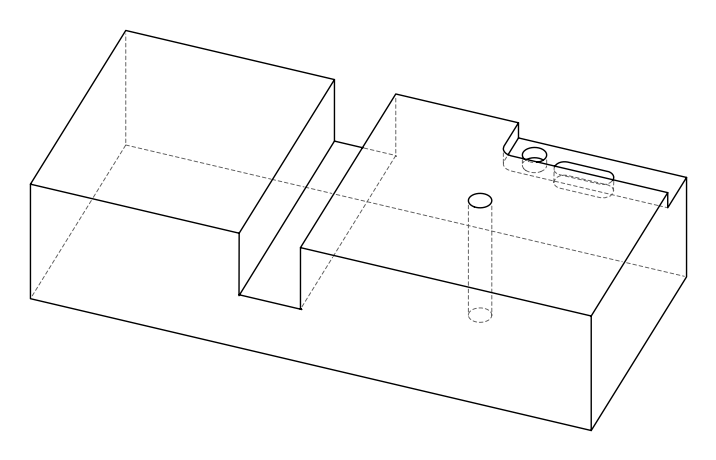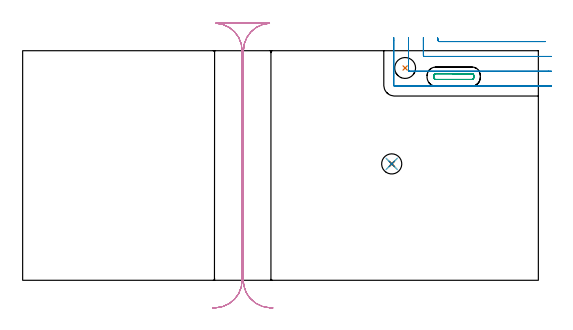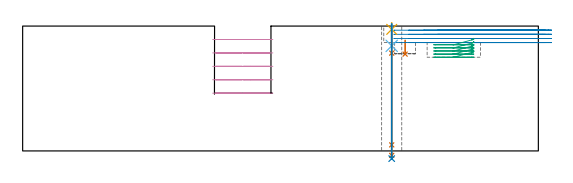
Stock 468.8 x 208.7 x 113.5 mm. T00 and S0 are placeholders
(PLAN: 8 operations, 7 tool changes, 15.5 min)
(1 INDEXABLE_INSERT_DRILL_BLIND_HOLE_FROM_SOLID | STEP1POCKET | NXT0302_009 | 0.05 min | 7153 mm3)
(2 MILL_CORNER_NOTCH_RECTANGULAR | CORNER_NOTCH_RECTANGULAR | UGT0201_100 | Follow Part, ap 4.5, ae 75% | 5.1 min | 82265 mm3)
(3 MILL_RECTANGULAR_POCKET | POCKET_RECTANGULAR_STRAIGHT | UGT0201_130 | Follow Part, ap 3, ae 75% | 1.28 min | 10378 mm3)
(4 MILL_RECTANGULAR_SLOT | SLOT_RECTANGULAR | UGT0201_005 | Follow Part, ap 12.5, ae 75% | 7.83 min | 652031 mm3)
(5 SPOT_DRILL | STEP1HOLE | NXT0321_9005460120000 | 0.05 min | 129 mm3)
(6 DRILL_BLIND_HOLE_INTO_CENTER | STEP1HOLE | NXT0301_128 | 0.08 min | 1719 mm3)
(7 GUN_DRILL_THROUGH_HOLE | STEP1HOLE | UGT0307_008 | 0.57 min | 9141 mm3)
(8 DRILL_TO_ENLARGE_THROUGH_HOLE | STEP1HOLE | UGT0301_252 | 0.49 min | 18770 mm3)
(TOOL NXT0302_009 | Index. Insert Drill 19mm [880-D1900L25-05] | D19 PA176 FL95 Z2)
(TOOL UGT0201_100 | End Mill 18 mm | D18 FL22 Z2)
(TOOL UGT0201_130 | Carbide End Mill 12.0 | D12 FL15 Z4)
(TOOL UGT0201_005 | End Mill 50 mm | D50 FL150 Z8)
(TOOL NXT0321_9005460120000 | NC Spot Drill, 142deg, 12mm, Carbide, Uncoated | D12 PA142 FL30 Z2)
(TOOL NXT0301_128 | Carbide Drill 12mm [861.1-1200-036A1-GP GC34] | D12 PA150 FL37.4 Z2)
(TOOL UGT0307_008 | Gun Drill 11 mm | D11 PA130 FL24 Z1)
(TOOL UGT0301_252 | Twist Drill 18.3 mm | D18.3 PA118 FL135 Z2)
(OP 1 INDEXABLE_INSERT_DRILL_BLIND_HOLE_FROM_SOLID)
G17 G21 G94 G90
T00 M6
G54
G17 G0 G90 X347.7 Y193. S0 M3
G43 Z123.5 H1
G94 G81 G98 Z88. F250. R100.5
G80
M5
M2
(OP 2 MILL_CORNER_NOTCH_RECTANGULAR)
G17 G21 G94 G90
T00 M6
G54
G17 G0 G90 X377.155 Y220.625 S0 M3
G43 Z123.5 H0
Z109.75
G94 G1 X377.822 Y217.7 F250.
G3 X378.694 Y217. R0.9 F500.
G1 X472.28
X475.28 F250.
G0 Z123.5
X364.3 Y220.7
Z109.75
G1 Y217.7
Y204.395 F500.
G3 X365.195 Y203.5 R0.9
G1 X477.8
X480.8 F250.
G0 Z123.5
X350.8 Y220.7
Z109.75
G1 Y217.7
Y190.895 F500.
G3 X351.695 Y190. R0.9
G1 X477.8
X480.8 F250.
G0 Z123.5
X337.3 Y220.7
Z109.75
G1 Y217.7
Y177.395 F500.
G3 X338.195 Y176.5 R0.9
G1 X477.8
X480.8 F250.
G0 Z123.5
X377.155 Y220.625
Z106.
G1 X377.822 Y217.7
G3 X378.694 Y217. R0.9 F500.
G1 X472.28
X475.28 F250.
G0 Z123.5
X364.3 Y220.7
Z106.
G1 Y217.7
Y204.395 F500.
G3 X365.195 Y203.5 R0.9
G1 X477.8
X480.8 F250.
G0 Z123.5
X350.8 Y220.7
Z106.
G1 Y217.7
Y190.895 F500.
G3 X351.695 Y190. R0.9
G1 X477.8
X480.8 F250.
G0 Z123.5
X337.3 Y220.7
Z106.
G1 Y217.7
Y177.395 F500.
G3 X338.195 Y176.5 R0.9
G1 X477.8
X480.8 F250.
G0 Z123.5
X377.155 Y220.625
Z102.25
G1 X377.822 Y217.7
G3 X378.694 Y217. R0.9 F500.
G1 X472.28
X475.28 F250.
G0 Z123.5
X364.3 Y220.7
Z102.25
G1 Y217.7
Y204.395 F500.
G3 X365.195 Y203.5 R0.9
G1 X477.8
X480.8 F250.
G0 Z123.5
X350.8 Y220.7
Z102.25
G1 Y217.7
Y190.895 F500.
G3 X351.695 Y190. R0.9
G1 X477.8
X480.8 F250.
G0 Z123.5
X337.3 Y220.7
Z102.25
G1 Y217.7
Y177.395 F500.
G3 X338.195 Y176.5 R0.9
G1 X477.8
X480.8 F250.
G0 Z123.5
X377.155 Y220.625
Z98.5
G1 X377.822 Y217.7
G3 X378.694 Y217. R0.9 F500.
G1 X472.28
X475.28 F250.
G0 Z123.5
X364.3 Y220.7
Z98.5
G1 Y217.7
Y204.395 F500.
G3 X365.195 Y203.5 R0.9
G1 X477.8
X480.8 F250.
G0 Z123.5
X350.8 Y220.7
Z98.5
G1 Y217.7
Y190.895 F500.
G3 X351.695 Y190. R0.9
G1 X477.8
X480.8 F250.
G0 Z123.5
X337.3 Y220.7
Z98.5
G1 Y217.7
Y177.395 F500.
G3 X338.195 Y176.5 R0.9
G1 X477.8
X480.8 F250.
G0 Z123.5
M5
M2
(OP 3 MILL_RECTANGULAR_POCKET)
G17 G21 G94 G90
T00 M6
G54
G17 G0 G90 X409.867 Y183.514 S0 M3
G43 Z123.5 H0
Z102.35
G94 G1 X409.9 Y183.565 Z102.334 F250.
X410.036 Y183.905 Z102.236
X410.1 Y184.266 Z102.137
Y186.134 Z101.637
X410.036 Y186.495 Z101.539
X409.9 Y186.835 Z101.441
X409.699 Y187.14 Z101.343
X409.44 Y187.399 Z101.245
X409.135 Y187.6 Z101.146
X408.795 Y187.736 Z101.048
X408.434 Y187.8 Z100.95
X408.3 Z100.914
X391.9 Z96.52
X375.5 F500.
G3 X373.7 Y186. R1.8
G1 Y184.4
G3 X375.5 Y182.6 R1.8
G1 X408.3
G3 X410.1 Y184.4 R1.8
G1 Y186.
G3 X408.3 Y187.8 R1.8
G1 X391.9
X390.9
G0 X409.867 Y183.514 Z99.52
G1 X409.9 Y183.565 Z99.504 F250.
X410.036 Y183.905 Z99.406
X410.1 Y184.266 Z99.307
Y186.134 Z98.807
X410.036 Y186.495 Z98.709
X409.9 Y186.835 Z98.611
X409.699 Y187.14 Z98.513
X409.44 Y187.399 Z98.415
X409.135 Y187.6 Z98.316
X408.795 Y187.736 Z98.218
X408.434 Y187.8 Z98.12
X408.3 Z98.084
X391.9 Z93.69
X375.5 F500.
G3 X373.7 Y186. R1.8
G1 Y184.4
G3 X375.5 Y182.6 R1.8
G1 X408.3
G3 X410.1 Y184.4 R1.8
G1 Y186.
G3 X408.3 Y187.8 R1.8
G1 X391.9
X390.9
G0 X409.867 Y183.514 Z96.69
G1 X409.9 Y183.565 Z96.674 F250.
X410.036 Y183.905 Z96.576
X410.1 Y184.266 Z96.478
Y186.134 Z95.977
X410.036 Y186.495 Z95.879
X409.9 Y186.835 Z95.781
X409.699 Y187.14 Z95.683
X409.44 Y187.399 Z95.585
X409.135 Y187.6 Z95.486
X408.795 Y187.736 Z95.388
X408.434 Y187.8 Z95.29
X408.3 Z95.254
X391.9 Z90.86
X375.5 F500.
G3 X373.7 Y186. R1.8
G1 Y184.4
G3 X375.5 Y182.6 R1.8
G1 X408.3
G3 X410.1 Y184.4 R1.8
G1 Y186.
G3 X408.3 Y187.8 R1.8
G1 X391.9
X390.9
G0 X409.867 Y183.514 Z93.86
G1 X409.9 Y183.565 Z93.844 F250.
X410.036 Y183.905 Z93.746
X410.1 Y184.266 Z93.648
Y186.134 Z93.147
X410.036 Y186.495 Z93.049
X409.9 Y186.835 Z92.951
X409.699 Y187.14 Z92.853
X409.44 Y187.399 Z92.755
X409.135 Y187.6 Z92.656
X408.795 Y187.736 Z92.558
X408.434 Y187.8 Z92.46
X408.3 Z92.424
X391.9 Z88.03
X375.5 F500.
G3 X373.7 Y186. R1.8
G1 Y184.4
G3 X375.5 Y182.6 R1.8
G1 X408.3
G3 X410.1 Y184.4 R1.8
G1 Y186.
G3 X408.3 Y187.8 R1.8
G1 X391.9
X390.9
G0 X409.867 Y183.514 Z91.03
G1 X409.9 Y183.565 Z91.014 F250.
X410.036 Y183.905 Z90.916
X410.1 Y184.266 Z90.818
Y186.134 Z90.317
X410.036 Y186.495 Z90.219
X409.9 Y186.835 Z90.121
X409.699 Y187.14 Z90.023
X409.44 Y187.399 Z89.925
X409.135 Y187.6 Z89.826
X408.795 Y187.736 Z89.728
X408.434 Y187.8 Z89.63
X408.3 Z89.594
X391.9 Z85.2
X375.5 F500.
G3 X373.7 Y186. R1.8
G1 Y184.4
G3 X375.5 Y182.6 R1.8
G1 X408.3
G3 X410.1 Y184.4 R1.8
G1 Y186.
G3 X408.3 Y187.8 R1.8
G1 X391.9
X390.9
G0 Z123.5
M5
M2
(OP 4 MILL_RECTANGULAR_SLOT)
G17 G21 G94 G90
T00 M6
G54
G17 G0 G90 X227.472 Y-25.117 S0 M3
G43 Z123.5 H0
Z101.3
G94 G1 X224.476 Y-24.97 F250.
G2 X206.935 Y-16.518 R25. F500.
X201.983 Y-7.907 R25. F367.
X200.7 Y0. R25. F283.
G1 Y181.955
Y191.955 F482.
Y208.7 F500.
G2 X224.476 Y233.67 R25.
G1 Y233.7
X175.724
Y233.67
G2 X199.5 Y208.7 R25.
G1 Y0.
G2 X175.724 Y-24.97 R25.
G1 X172.728 Y-25.117 F250.
G0 X227.472 Z89.1
G1 X224.476 Y-24.97
G2 X206.935 Y-16.518 R25. F500.
X201.983 Y-7.907 R25. F367.
X200.7 Y0. R25. F283.
G1 Y181.955
Y191.955 F482.
Y208.7 F500.
G2 X224.476 Y233.67 R25.
G1 Y233.7
X175.724
Y233.67
G2 X199.5 Y208.7 R25.
G1 Y0.
G2 X175.724 Y-24.97 R25.
G1 X172.728 Y-25.117 F250.
G0 X227.472 Z76.9
G1 X224.476 Y-24.97
G2 X206.935 Y-16.518 R25. F500.
X201.983 Y-7.907 R25. F367.
X200.7 Y0. R25. F283.
G1 Y181.955
Y191.955 F482.
Y208.7 F500.
G2 X224.476 Y233.67 R25.
G1 Y233.7
X175.724
Y233.67
G2 X199.5 Y208.7 R25.
G1 Y0.
G2 X175.724 Y-24.97 R25.
G1 X172.728 Y-25.117 F250.
G0 X227.472 Z64.7
G1 X224.476 Y-24.97
G2 X206.935 Y-16.518 R25. F500.
X201.983 Y-7.907 R25. F367.
X200.7 Y0. R25. F283.
G1 Y181.955
Y191.955 F482.
Y208.7 F500.
G2 X224.476 Y233.67 R25.
G1 Y233.7
X175.724
Y233.67
G2 X199.5 Y208.7 R25.
G1 Y0.
G2 X175.724 Y-24.97 R25.
G1 X172.728 Y-25.117 F250.
G0 X227.472 Z52.5
G1 X224.476 Y-24.97
G2 X206.935 Y-16.518 R25. F500.
X201.983 Y-7.907 R25. F367.
X200.7 Y0. R25. F283.
G1 Y181.955
Y191.955 F482.
Y208.7 F500.
G2 X224.476 Y233.67 R25.
G1 Y233.7
X175.724
Y233.67
G2 X199.5 Y208.7 R25.
G1 Y0.
G2 X175.724 Y-24.97 R25.
G1 X172.728 Y-25.117 F250.
G0 Z123.5
M5
M2
(OP 5 SPOT_DRILL)
G17 G21 G94 G90
T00 M6
G54
G17 G0 G90 X335.5 Y105.8 S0 M3
G43 Z123.5 H0
G94 G81 G98 Z110.5 F250. R116.5
G80
M5
M2
(OP 6 DRILL_BLIND_HOLE_INTO_CENTER)
G17 G21 G94 G90
T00 M6
G54
G17 G0 G90 X335.5 Y105.8 S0 M3
G43 Z123.5 H1
G94 G81 G98 Z95.5 F250. R115.5
G80
M5
M2
(OP 7 GUN_DRILL_THROUGH_HOLE)
G17 G21 G94 G90
T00 M6
G54
G17 G0 G90 X335.5 Y105.8 M8
G43 Z123.5 H0
Z108.64
S716 M3
G94 G1 Z88.909 F125. M26
G4 X.084
Z5.5 F250.
G4 X.084
Z-4.065 F125.
G4 X.084
M5
M9
G0 Z108.64
Z123.5
M2
(OP 8 DRILL_TO_ENLARGE_THROUGH_HOLE)
G17 G21 G94 G90
T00 M6
G54
G17 G0 G90 X335.5 Y105.8 S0 M3
G43 Z123.5 H0
G94 G73 G98 Z-6.998 F250. Q17.214 R115.5
G80
M5
M2
